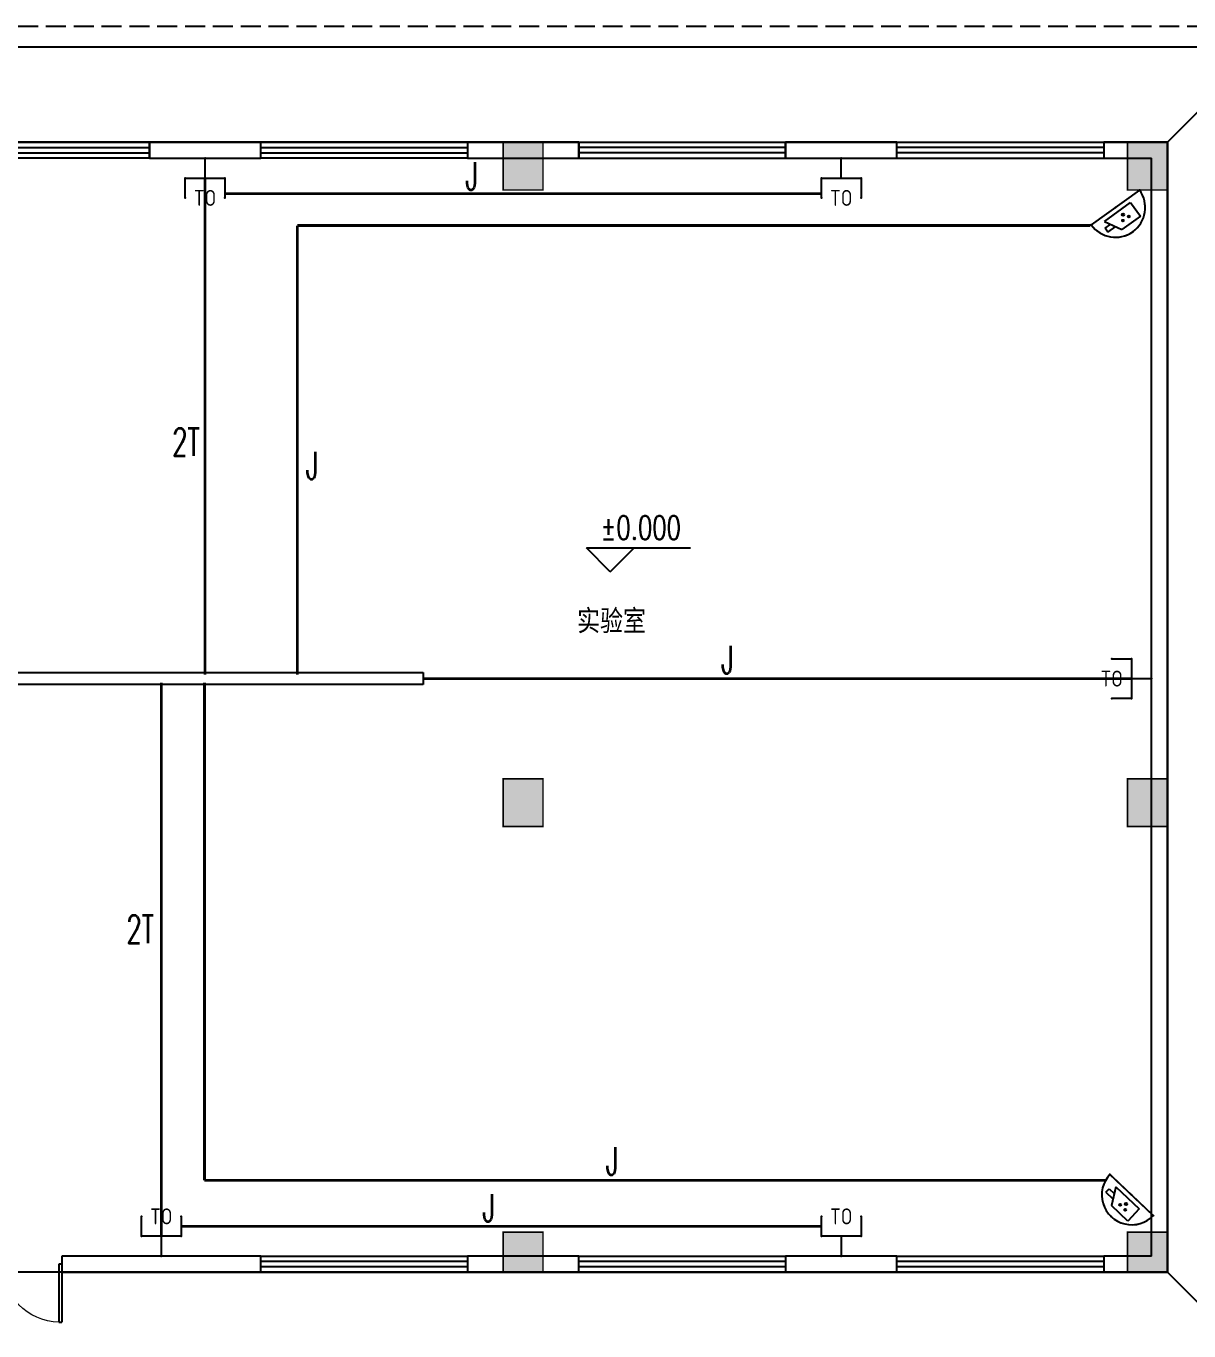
# Model space of a CAD drawing. Extents: x -6243262 to 3079315, y -2914302 to 172723.
# Drawn here: x -2020056 to -2005435, y -826728 to -810328 of the extents above; entities that cross this region are included whole.
import ezdxf
from ezdxf.enums import TextEntityAlignment as Align

# ---------------------------------------------------------------- set-up
doc = ezdxf.new("R2010")
doc.units = 0
doc.header["$LTSCALE"] = 1000
doc.linetypes.add('DASH', pattern=[0.35, 0.25, -0.1])
for name, color, linetype in [('0-柱网', 2, 'Continuous'), ('CABLETRAY', 4, 'Continuous'), ('DIM_ELEV', 3, 'Continuous'), ('EQUIP-安防', 3, 'Continuous'), ('EQUIP-通讯', 3, 'Continuous'), ('PUB_TEXT', 7, 'Continuous'), ('TEL_TEXT', 7, 'Continuous'), ('WALL', 9, 'Continuous'), ('WINDOW', 4, 'Continuous'), ('WIRE-通讯', 4, 'Continuous')]:
    doc.layers.add(name, color=color, linetype=linetype)
doc.styles.add('-宋体', font='', dxfattribs={"width": 0.8})
doc.styles.add('_TCH_DIM', font='SIMPLEX', dxfattribs={"bigfont": 'GBCBIG'})
doc.styles.add('_TEL_ATTDEF', font='gbenor', dxfattribs={"bigfont": 'gbcbig'})
doc.styles.add('_TEL_DIM', font='SIMPLEX', dxfattribs={"width": 0.8, "height": 3.5, "bigfont": 'HZTXT'})
doc.styles.get('-宋体').set_extended_font_data('SimSun')

# ---------------------------------------------------------------- blocks, each defined once
blk = doc.blocks.new('1#柱网')
at = {"layer": '0-柱网'}
for points in [[(525855, 93967), (525855, 93367), (526355, 93367), (526355, 93967)], [(533705, 93967), (533705, 93367), (534205, 93367), (534205, 93967)], [(525855, 85967), (525855, 85367), (526355, 85367), (526355, 85967)], [(533705, 85967), (533705, 85367), (534205, 85367), (534205, 85967)], [(525855, 80267), (525855, 79767), (526355, 79767), (526355, 80267)], [(533705, 80267), (533705, 79767), (534205, 79767), (534205, 80267)]]:
    blk.add_hatch(color=0, dxfattribs=at).paths.add_polyline_path(points)
at = {"layer": '0-柱网', "color": 0, "const_width": 20}
for points in [[(525855, 93967), (525855, 93367), (526355, 93367), (526355, 93967), (525855, 93967)], [(533705, 93967), (533705, 93367), (534205, 93367), (534205, 93967), (533705, 93967)], [(525855, 85967), (525855, 85367), (526355, 85367), (526355, 85967), (525855, 85967)], [(533705, 85967), (533705, 85367), (534205, 85367), (534205, 85967), (533705, 85967)], [(525855, 80267), (525855, 79767), (526355, 79767), (526355, 80267), (525855, 80267)], [(533705, 80267), (533705, 79767), (534205, 79767), (534205, 80267), (533705, 80267)]]:
    blk.add_lwpolyline(points, dxfattribs=at)
blk = doc.blocks.new('$WINLIB2D$00000001')
at = {"color": 0}
for points in [[(-0.5, 0.5), (-0.5, -0.5)], [(-0.5, 0.5), (0.5, 0.5)], [(0.5, -0.5), (0.5, 0.5)], [(0.5, 0.1667), (-0.5, 0.1667)], [(0.5, -0.1667), (-0.5, -0.1667)], [(-0.5, -0.5), (0.5, -0.5)]]:
    blk.add_lwpolyline(points, dxfattribs=at)
blk = doc.blocks.new('$DorLib2D$00000002')
at = {"color": 0}
for p, q in [((-0.5, 0), (-0.5, 0.4875)), ((-0.475, 0.4875), (-0.5, 0.4875)), ((-0.475, 0), (-0.475, 0.4875)), ((0.475, 0), (0.475, 0.4875)), ((0.475, 0.4875), (0.5, 0.4875)), ((0.5, 0), (0.5, 0.4875)), ((-0.5, 0), (-0.475, 0)), ((0.5, 0), (0.475, 0))]:
    blk.add_line(p, q, dxfattribs=at)
at = {"color": 0, "lineweight": 13}
for centre, start, end in [((-0.4875, 0), 0, 88.53072), ((0.4875, 0), 91.46928, 180)]:
    blk.add_arc(centre, 0.4875, start, end, dxfattribs=at)
blk = doc.blocks.new('11')
at = {"color": 8, "linetype": 'DASH'}
blk.add_lwpolyline([(1321945.1, -769892.2), (1340016.5, -769892.2)], dxfattribs=at)
at = {"color": 8}
for points in [[(1321945.1, -770152.2), (1338995.1, -770152.2), (1338995.1, -786752.2), (1322995.1, -786752.2), (1322995.1, -788252.2), (1317395.1, -788252.2), (1317395.1, -786752.2), (1301995.1, -786752.2), (1301995.1, -788252.2), (1296395.1, -788252.2), (1296395.1, -770152.2), (1313445.1, -770152.2)], [(1337795.1, -771352.2), (1338995.1, -770152.2)], [(1337795.1, -785552.2), (1338995.1, -786752.2)]]:
    blk.add_lwpolyline(points, dxfattribs=at)
blk.add_lwpolyline([(1297595.1, -771352.2), (1337795.1, -771352.2), (1337795.1, -785552.2), (1321795.1, -785552.2), (1321795.1, -787052.2), (1318595.1, -787052.2), (1318595.1, -785552.2), (1300795.1, -785552.2), (1300795.1, -787052.2), (1297595.1, -787052.2)], close=True, dxfattribs=at)
at = {"layer": 'DIM_ELEV', "color": 8}
for p, q in [((1330790.2, -776750), (1330490.2, -776450)), ((1330490.2, -776450), (1331800.1, -776450)), ((1330790.2, -776750), (1331090.2, -776450))]:
    blk.add_line(p, q, dxfattribs=at)
at = {"layer": 'WALL', "color": 8}
for p, q in [((1326395.1, -771352.2), (1324995.1, -771352.2)), ((1324995.1, -771352.2), (1324995.1, -771552.2)), ((1326395.1, -771552.2), (1326395.1, -771352.2)), ((1330395.1, -771352.2), (1328995.1, -771352.2)), ((1328995.1, -771352.2), (1328995.1, -771552.2)), ((1330395.1, -771552.2), (1330395.1, -771352.2)), ((1334395.1, -771352.2), (1332995.1, -771352.2)), ((1332995.1, -771352.2), (1332995.1, -771552.2)), ((1334395.1, -771552.2), (1334395.1, -771352.2)), ((1337795.1, -771352.2), (1336995.1, -771352.2)), ((1336995.1, -771352.2), (1336995.1, -771552.2)), ((1337795.1, -785552.2), (1337795.1, -771352.2)), ((1324995.1, -771552.2), (1326395.1, -771552.2)), ((1328995.1, -771552.2), (1330395.1, -771552.2)), ((1332995.1, -771552.2), (1334395.1, -771552.2)), ((1336995.1, -771552.2), (1337595.1, -771552.2)), ((1337595.1, -785352.2), (1337595.1, -771552.2)), ((1326395.1, -785352.2), (1323895.1, -785352.2)), ((1323895.1, -785352.2), (1323895.1, -785552.2)), ((1326395.1, -785552.2), (1326395.1, -785352.2)), ((1330395.1, -785352.2), (1328995.1, -785352.2)), ((1328995.1, -785352.2), (1328995.1, -785552.2)), ((1330395.1, -785552.2), (1330395.1, -785352.2)), ((1334395.1, -785352.2), (1332995.1, -785352.2)), ((1332995.1, -785352.2), (1332995.1, -785552.2)), ((1334395.1, -785552.2), (1334395.1, -785352.2)), ((1337595.1, -785352.2), (1336995.1, -785352.2)), ((1336995.1, -785352.2), (1336995.1, -785552.2)), ((1323895.1, -785552.2), (1326395.1, -785552.2)), ((1328995.1, -785552.2), (1330395.1, -785552.2)), ((1332995.1, -785552.2), (1334395.1, -785552.2)), ((1336995.1, -785552.2), (1337795.1, -785552.2))]:
    blk.add_line(p, q, dxfattribs=at)
at = {"layer": 'WINDOW', "color": 8}
blk.add_line((1323895.1, -785552.2), (1322395.1, -785552.2), dxfattribs=at)
at = {"layer": '0-柱网', "color": 8}
blk.add_blockref('1#柱网', (803590.1, -865319.4), dxfattribs=at)
at = {"layer": 'WINDOW', "color": 8, "rotation": 180}
for name, p, xscale, yscale, zscale in [('$WINLIB2D$00000001', (1323695.1, -771452.2), 2600, 200, 2600), ('$WINLIB2D$00000001', (1327695.1, -771452.2), 2600, -200, 2600), ('$WINLIB2D$00000001', (1331695.1, -771452.2), -2600, -200, -2600), ('$WINLIB2D$00000001', (1335695.1, -771452.2), -2600, 200, -2600), ('$WINLIB2D$00000001', (1327695.1, -785452.2), -2600, 200, -2600), ('$WINLIB2D$00000001', (1331695.1, -785452.2), -2600, 200, -2600), ('$WINLIB2D$00000001', (1335695.1, -785452.2), -2600, 200, -2600), ('$DorLib2D$00000002', (1323145.1, -785452.2), -1500, 1500, -1500)]:
    blk.add_blockref(name, p, dxfattribs=dict(at, xscale=xscale, yscale=yscale, zscale=zscale))
at = {"layer": 'DIM_ELEV', "color": 7, "style": '_TCH_DIM', "width": 0.705882}
blk.add_text('%%P0.000', height=297.5, dxfattribs=at).set_placement((1330670.1, -776345))
at = {"layer": 'PUB_TEXT', "color": 8, "style": '-宋体', "width": 0.8}
blk.add_text('实验室', height=264.35, dxfattribs=at).set_placement((1330373.4, -777495.7))
blk = doc.blocks.new('$equip$00001847')
for p, q in [((-0.5, 0.499), (-0.5, 0.999)), ((0.5, 0.999), (0.5, 0.499)), ((0.5, 0.499), (-0.5, 0.499)), ((0, 0.5), (0, 0))]:
    blk.add_line(p, q)
for p in [(-0.5, 0.999), (0.5, 0.999), (-0.5, 0.499), (0.5, 0.499), (0, 0)]:
    blk.add_point(p)
at = {"color": 7, "style": '_TEL_DIM'}
blk.add_attdef('$TEXT$', text='', height=0.4, dxfattribs=at).set_placement((0, 0.999), align=Align.MIDDLE_CENTER)
at = {"color": 7, "style": '_TEL_DIM', "flags": 1}
blk.add_attdef('A', text='', height=0.00002, dxfattribs=at).set_placement((0, 0), align=Align.MIDDLE_CENTER)
blk = doc.blocks.new('$equip$00002353')
for p, q in [((0.75, 0), (-0.75, 0)), ((-0.517, -0.393), (-0.517, -0.273)), ((-0.517, -0.273), (-0.341, -0.273)), ((-0.427, -0.123), (0.383, -0.123)), ((-0.427, -0.123), (-0.187, -0.543)), ((0.383, -0.123), (0.383, -0.543)), ((-0.517, -0.393), (-0.273, -0.393)), ((0.383, -0.543), (-0.187, -0.543))]:
    blk.add_line(p, q)
at = {"const_width": 0.04}
for points in [[(-0.75, 0), (-0.779, 0)], [(0.75, 0), (0.779, 0)]]:
    blk.add_lwpolyline(points, dxfattribs=at)
blk.add_lwpolyline([(0.75, 0, -1), (-0.75, 0), (0.75, 0), (0.75, 0, -1), (-0.75, 0, -1.517539)], format="xyb", dxfattribs=at)
for centre, radius in [((0.052, -0.26), 0.03), ((-0.038, -0.38), 0.024), ((0.142, -0.38), 0.024)]:
    blk.add_circle(centre, radius)
blk.add_arc((0, 0), 0.75, 180, 0)
for p in [(-0.75, 0), (0, 0), (0.75, 0), (0, -0.75)]:
    blk.add_point(p)
for points in [[(0.026, -0.245), (0.078, -0.245), (0.022, -0.26), (0.082, -0.26)], [(0.026, -0.275), (0.078, -0.275), (0.022, -0.26), (0.082, -0.26)], [(0.037, -0.234), (0.067, -0.234), (0.026, -0.245), (0.078, -0.245)], [(0.037, -0.286), (0.067, -0.286), (0.026, -0.275), (0.078, -0.275)], [(0.052, -0.23), (0.052, -0.23), (0.037, -0.234), (0.067, -0.234)], [(0.052, -0.29), (0.052, -0.29), (0.037, -0.286), (0.067, -0.286)], [(-0.059, -0.368), (-0.017, -0.368), (-0.062, -0.38), (-0.014, -0.38)], [(-0.059, -0.392), (-0.017, -0.392), (-0.062, -0.38), (-0.014, -0.38)], [(-0.05, -0.359), (-0.026, -0.359), (-0.059, -0.368), (-0.017, -0.368)], [(-0.05, -0.401), (-0.026, -0.401), (-0.059, -0.392), (-0.017, -0.392)], [(-0.038, -0.356), (-0.038, -0.356), (-0.05, -0.359), (-0.026, -0.359)], [(-0.038, -0.404), (-0.038, -0.404), (-0.05, -0.401), (-0.026, -0.401)], [(0.121, -0.368), (0.163, -0.368), (0.118, -0.38), (0.166, -0.38)], [(0.121, -0.392), (0.163, -0.392), (0.118, -0.38), (0.166, -0.38)], [(0.13, -0.359), (0.154, -0.359), (0.121, -0.368), (0.163, -0.368)], [(0.13, -0.401), (0.154, -0.401), (0.121, -0.392), (0.163, -0.392)], [(0.142, -0.356), (0.142, -0.356), (0.13, -0.359), (0.154, -0.359)], [(0.142, -0.404), (0.142, -0.404), (0.13, -0.401), (0.154, -0.401)]]:
    blk.add_solid(points)
at = {"color": 7, "style": '_TEL_DIM', "flags": 1}
blk.add_attdef('A', text='', height=0.00002, dxfattribs=at).set_placement((0, 0), align=Align.MIDDLE_CENTER)

msp = doc.modelspace()

# ---------------------------------------------------------------- linework, layer by layer
at = {"layer": 'CABLETRAY'}
for p, q in [((-2028900, -818454), (-2015064.2, -818454)), ((-2015064.2, -818454), (-2015064.2, -818604)), ((-2015064.2, -818604), (-2028900, -818604))]:
    msp.add_line(p, q, dxfattribs=at)
at = {"layer": 'WIRE-通讯', "linetype": 'Continuous', "const_width": 35}
for points in [[(-2017805.9, -818479), (-2017805.9, -812237.4)], [(-2017555.9, -812434), (-2010055.9, -812434)], [(-2016645.9, -812834.5), (-2006675.7, -812834.5)], [(-2016645.9, -818479), (-2016645.9, -812834.5)], [(-2015064.2, -818529), (-2006155.4, -818529)], [(-2018355.9, -825537.9), (-2018355.9, -818579)], [(-2017812.7, -824835.4), (-2017812.7, -818579)], [(-2017812.7, -824835.4), (-2006482, -824835.4)], [(-2018105.9, -825413.1), (-2010055.9, -825413.1)]]:
    msp.add_lwpolyline(points, dxfattribs=at)

# ---------------------------------------------------------------- block references
msp.add_blockref('11', (-3343501, -40435.4))
at = {"layer": 'EQUIP-安防', "xscale": 500, "yscale": 500, "zscale": 500}
for p, rotation in [((-2006359.3, -812607.5), 35.65789943503295), ((-2006155, -825019), 316.4984259770544)]:
    msp.add_blockref('$equip$00002353', p, dxfattribs=dict(at, rotation=rotation))
at = {"layer": 'EQUIP-通讯'}
ref = msp.add_blockref('$equip$00001847', (-2017805.9, -811987.6), dxfattribs=dict(at, xscale=500, yscale=500, zscale=500, rotation=180))
ref.add_attrib('$TEXT$', 'TO', dxfattribs={"layer": '0', "color": 7, "height": 200, "style": '_TEL_ATTDEF'}).set_placement((-2017805.9, -812487.1), align=Align.MIDDLE_CENTER)
ref = msp.add_blockref('$equip$00001847', (-2009805.9, -811987.6), dxfattribs=dict(at, xscale=500, yscale=500, zscale=500, rotation=180))
ref.add_attrib('$TEXT$', 'TO', dxfattribs={"layer": '0', "color": 7, "height": 200, "style": '_TEL_ATTDEF'}).set_placement((-2009805.9, -812487.1), align=Align.MIDDLE_CENTER)
ref = msp.add_blockref('$equip$00001847', (-2005905.9, -818529), dxfattribs=dict(at, xscale=500, yscale=500, zscale=500, rotation=90))
ref.add_attrib('$TEXT$', 'TO', dxfattribs={"layer": '0', "color": 7, "height": 200, "style": '_TEL_ATTDEF'}).set_placement((-2006405.4, -818529), align=Align.MIDDLE_CENTER)
ref = msp.add_blockref('$equip$00001847', (-2018355.9, -825787.6), dxfattribs=dict(at, xscale=500, yscale=500, zscale=500))
ref.add_attrib('$TEXT$', 'TO', dxfattribs={"layer": '0', "color": 7, "height": 200, "style": '_TEL_ATTDEF'}).set_placement((-2018355.9, -825288.1), align=Align.MIDDLE_CENTER)
ref = msp.add_blockref('$equip$00001847', (-2009805.9, -825787.6), dxfattribs=dict(at, xscale=500, yscale=500, zscale=500))
ref.add_attrib('$TEXT$', 'TO', dxfattribs={"layer": '0', "color": 7, "height": 200, "style": '_TEL_ATTDEF'}).set_placement((-2009805.9, -825288.1), align=Align.MIDDLE_CENTER)

# ---------------------------------------------------------------- texts
at = {"layer": 'TEL_TEXT', "style": '_TEL_DIM', "width": 0.64}
for s, p in [('J', (-2014528.6, -812389.4)), ('2T', (-2018217.7, -815729.6)), ('J', (-2016534.9, -816027.5)), ('J', (-2011313.1, -818467.8)), ('2T', (-2018793.4, -821853.6)), ('J', (-2012763.6, -824769.5)), ('J', (-2014315.6, -825357))]:
    msp.add_text(s, height=350, dxfattribs=at).set_placement(p)

doc.saveas('drawing.dxf')
